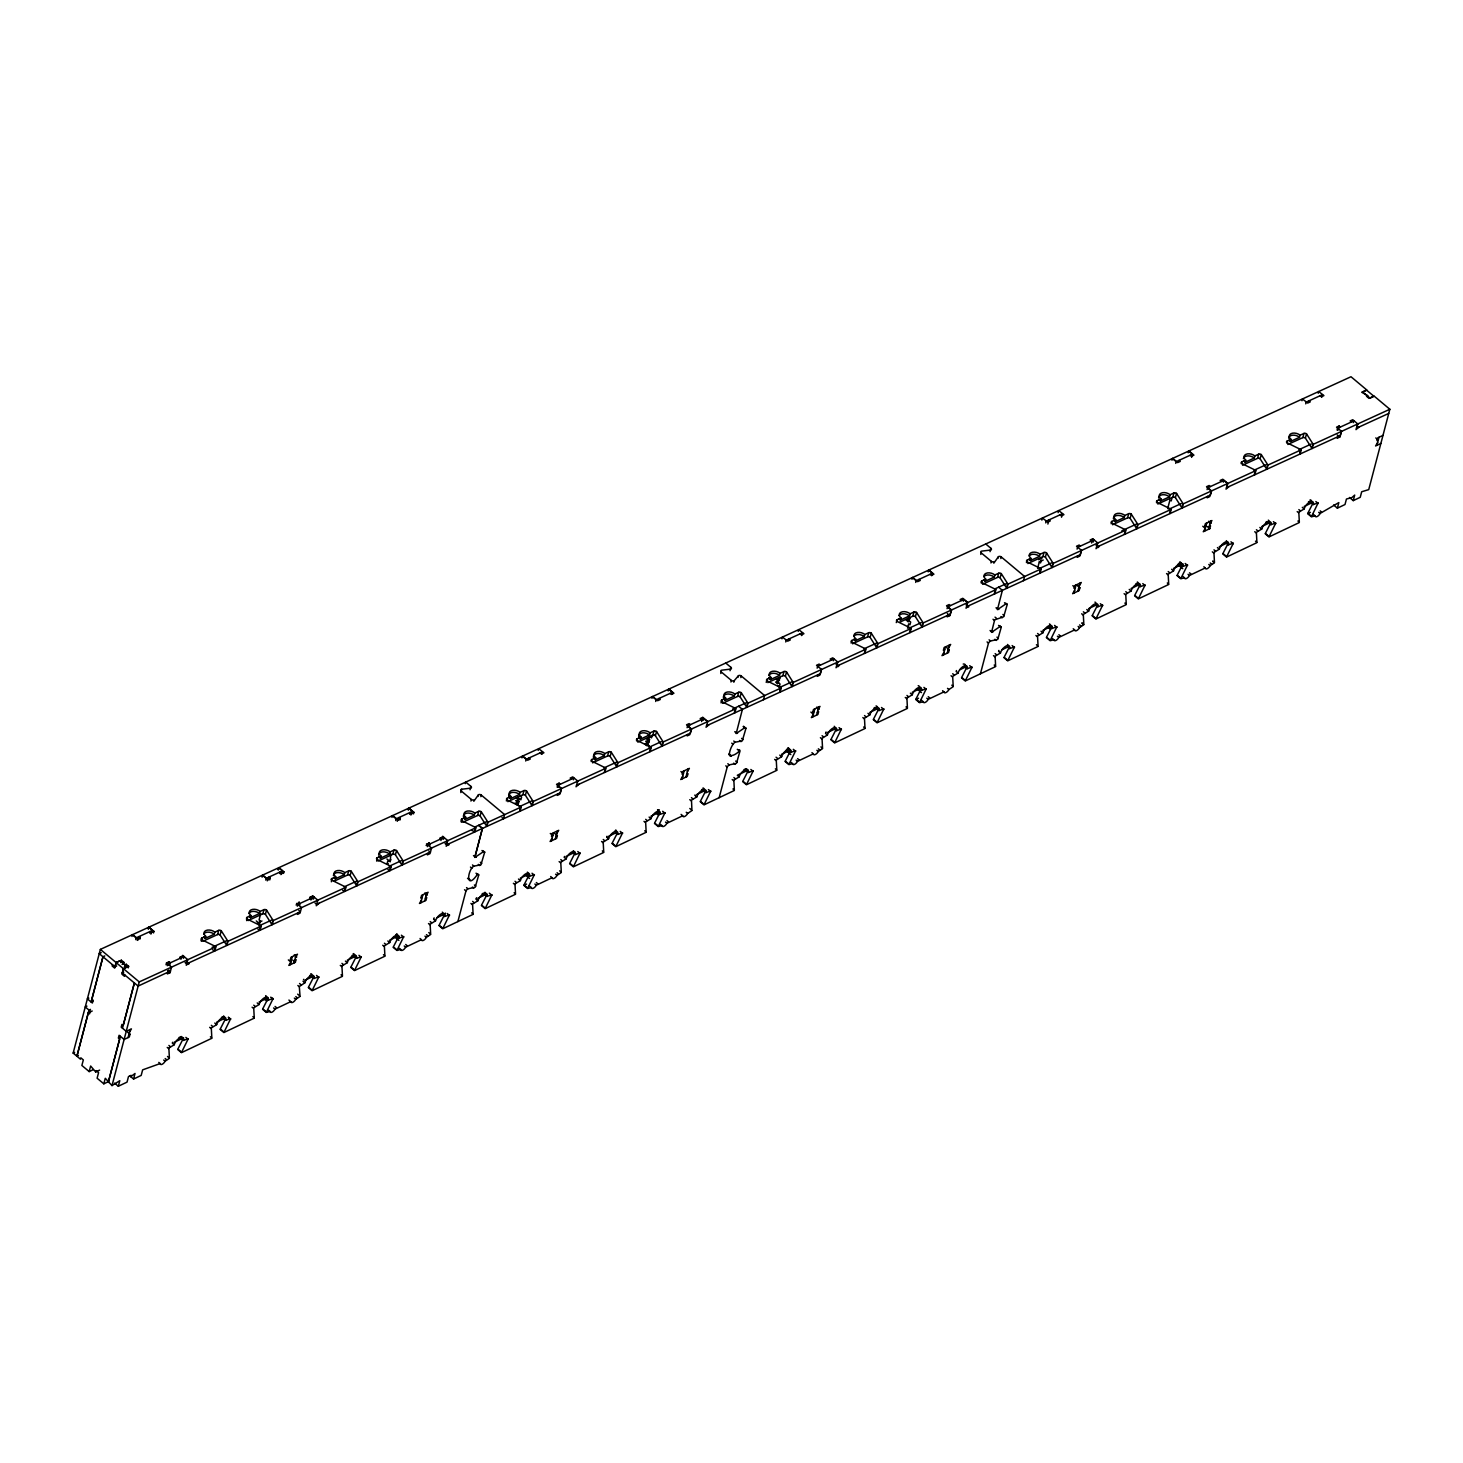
<?xml version="1.0" encoding="UTF-8"?>
<svg xmlns="http://www.w3.org/2000/svg" width="1463" height="1463" viewBox="0 0 1463 1463"><rect width="100%" height="100%" fill="white"/><g stroke="black" fill="none" stroke-linecap="round" stroke-linejoin="round"><path stroke-width="1.5" d="M477.34 873.722L478.748 874.911L476.005 873.192M738.614 749.824C743.405 748.69 731.171 759.425 729.031 753.994M999.887 625.926L1001.295 627.097L1000.198 626.42L991.53 632.363L994.675 619.837L1003.691 616.783L1007.275 604.274L1006.142 603.744L997.437 609.65L1002.374 590.339L998.626 587.193M472.494 864.926L473.774 866.151L480.943 864.816L484.728 852.069L483.686 851.503L474.908 857.446L482.388 828.442L478.62 825.297L482.461 828.424L474.89 856.788L473.482 855.599M738.614 706.245L742.399 709.39L736.182 733.548L744.941 727.605L746.002 728.172L742.29 740.845L735.121 742.216L733.768 741.028M183.643 1037.797L177.864 1049.099L181.613 1052.244L188.252 1038.748L183.369 1040.412A6.474 3.017 -50.1 0 0 180.077 1037.724A6.474 3.017 -50.1 0 0 174.225 1044.747L168.867 1048.057L169.379 1058.042L167.513 1056.469M225.247 1019.29L220.291 1028.983L224.058 1032.128L230.679 1018.65L225.796 1020.296A6.455 3.017 -50.1 0 0 222.504 1017.608A6.455 3.017 -50.1 0 0 216.652 1024.63L211.294 1027.94L211.824 1037.925L210.416 1036.755M268.095 998.369L262.718 1008.867L266.485 1012.012L273.124 998.516L268.241 1000.18A6.455 3.017 -50.1 0 0 264.949 997.492A6.455 3.017 -50.1 0 0 259.097 1004.514L253.721 1007.824L254.251 1017.809L252.843 1016.62M313.868 976.662L308.492 987.159L312.259 990.305L318.879 976.809L313.996 978.473A6.455 3.017 -50.1 0 0 310.705 975.784A6.455 3.017 -50.1 0 0 304.853 982.807L299.312 986.556L300.025 996.102L297.666 994.145M356.295 956.528L350.937 967.025L354.686 970.17L361.324 956.692L356.442 958.356A6.455 3.017 -50.1 0 0 353.15 955.65A6.455 3.017 -50.1 0 0 347.298 962.691L341.94 966.001L342.452 975.986L341.044 974.797M398.741 936.411L393.364 946.908L397.131 950.054L403.751 936.576L398.869 938.222A6.455 3.017 -50.1 0 0 395.577 935.534A6.455 3.017 -50.1 0 0 389.725 942.556L384.367 945.866L384.897 955.851L383.471 954.681M445.319 913.095L439.138 925.201L442.887 928.347L449.525 914.869L444.642 916.515A6.455 3.017 -50.1 0 0 441.351 913.826A6.455 3.017 -50.1 0 0 435.499 920.867L430.14 924.177L430.652 934.144L428.769 932.571M486.941 894.588L481.565 905.085L485.332 908.23L491.952 894.734L487.069 896.398A6.455 3.017 -50.1 0 0 483.778 893.71A6.455 3.017 -50.1 0 0 477.926 900.733L472.567 904.043L473.098 914.028L471.671 912.857M528.948 875.276L523.992 884.95L527.759 888.096L534.397 874.618L529.515 876.282A6.455 3.017 -50.1 0 0 526.205 873.576A6.455 3.017 -50.1 0 0 520.371 880.616L514.994 883.926L515.525 893.911L514.116 892.723M574.721 853.569L569.765 863.261L573.533 866.407L580.153 852.911L575.27 854.575A6.455 3.017 -50.1 0 0 571.978 851.887A6.455 3.017 -50.1 0 0 566.126 858.909L560.768 862.219L561.298 872.204L559.652 870.832M617.167 833.435L612.192 843.127L615.96 846.272L622.598 832.794L617.715 834.44A6.455 3.017 -50.1 0 0 614.405 831.752A6.455 3.017 -50.1 0 0 608.571 838.774L603.195 842.103L603.725 852.069L602.317 850.899M660.014 812.514L654.638 823.011L658.405 826.156L665.025 812.66L660.142 814.324A6.455 3.017 -50.1 0 0 656.85 811.636A6.455 3.017 -50.1 0 0 650.998 818.658L645.64 821.968L646.152 831.953L644.744 830.783M705.769 790.806L700.393 801.303L704.16 804.449L710.799 790.953L705.916 792.617A6.455 3.017 -50.1 0 0 702.606 789.929A6.455 3.017 -50.1 0 0 696.772 796.951L691.487 800.115L691.926 810.246L689.804 808.472M748.215 770.69L742.838 781.169L746.605 784.333L753.226 770.836L748.343 772.501A6.455 3.017 -50.1 0 0 745.051 769.812A6.455 3.017 -50.1 0 0 739.199 776.835L733.841 780.145L734.353 790.13L732.945 788.941M790.642 750.556L785.265 761.053L789.032 764.198L795.671 750.72L790.788 752.366A6.455 3.017 -50.1 0 0 787.478 749.678A6.455 3.017 -50.1 0 0 781.644 756.7L776.268 760.029L776.798 769.995L775.39 768.825M835.995 729.671L831.039 739.345L834.806 742.491L841.426 729.013L836.543 730.677A6.455 3.017 -50.1 0 0 833.252 727.971A6.455 3.017 -50.1 0 0 827.4 735.011L822.041 738.321L822.553 748.306L820.908 746.916M878.842 708.732L873.466 719.229L877.233 722.375L883.871 708.878L878.989 710.543A6.455 3.017 -50.1 0 0 875.679 707.854A6.455 3.017 -50.1 0 0 869.845 714.877L864.468 718.187L864.999 728.172L863.591 727.001M920.867 689.42L915.911 699.095L919.66 702.258L926.298 688.762L921.416 690.426A6.455 3.017 -50.1 0 0 918.124 687.738A6.455 3.017 -50.1 0 0 912.272 694.76L906.914 698.07L907.426 708.055L906.018 706.867M966.622 667.713L961.666 677.406L965.434 680.551L972.072 667.055L967.189 668.719A6.455 3.017 -50.1 0 0 963.879 666.031A6.455 3.017 -50.1 0 0 958.046 673.053L952.669 676.363L953.199 686.348L951.791 685.178M1009.068 647.579L1004.112 657.271L1007.861 660.416L1014.499 646.939L1009.616 648.603A6.455 3.017 -50.1 0 0 1006.325 645.896A6.455 3.017 -50.1 0 0 1000.473 652.937L995.114 656.247L995.626 666.232L994.218 665.043M1051.915 626.658L1046.539 637.155L1050.306 640.3L1056.908 626.731L1052.062 628.468A6.455 3.017 -50.1 0 0 1048.752 625.78A6.455 3.017 -50.1 0 0 1042.9 632.802L1037.541 636.112L1038.072 646.097L1036.426 644.726M1097.671 604.951L1092.312 615.448L1096.061 618.593L1102.7 605.115L1097.817 606.761A6.455 3.017 -50.1 0 0 1094.525 604.073A6.455 3.017 -50.1 0 0 1088.673 611.095L1083.315 614.423L1083.827 624.39L1081.943 622.817M1140.116 584.834L1134.739 595.331L1138.507 598.477L1145.145 584.981L1140.262 586.645A6.455 3.017 -50.1 0 0 1136.952 583.956A6.455 3.017 -50.1 0 0 1131.1 590.979L1125.742 594.289L1126.272 604.274L1124.864 603.085M1182.964 563.895L1177.185 575.197L1180.934 578.342L1187.572 564.864L1182.689 566.528A6.455 3.017 -50.1 0 0 1179.397 563.822A6.455 3.017 -50.1 0 0 1173.545 570.863L1168.187 574.173L1168.699 584.158L1167.291 582.969M1228.317 543.011L1222.94 553.489L1226.707 556.635L1233.346 543.157L1228.463 544.821A6.455 3.017 -50.1 0 0 1225.153 542.133A6.455 3.017 -50.1 0 0 1219.319 549.155L1213.943 552.465L1214.473 562.45L1212.827 561.079M1270.744 522.876L1265.385 533.373L1269.134 536.519L1275.773 523.041L1270.89 524.687A6.455 3.017 -50.1 0 0 1267.598 521.998A6.455 3.017 -50.1 0 0 1261.746 529.021L1256.388 532.349L1256.9 542.316L1255.492 541.145M1313.189 502.76L1307.812 513.257L1311.58 516.402L1318.163 502.815L1313.317 504.57A6.455 3.017 -50.1 0 0 1310.025 501.882A6.455 3.017 -50.1 0 0 1304.173 508.905L1298.815 512.215L1299.345 522.2L1297.919 521.011M473.774 866.151C466.825 871.034 466.094 890.894 477.413 874.38M484.71 852.234L483.284 851.045M735.048 742.235C731.262 744.466 726.818 757.322 731.39 756.206M745.965 728.336L743.46 726.233M93.102 1069.727L89.188 1071.593L81.873 1065.466L83.336 1059.925L80.831 1057.822L80.465 1059.212L73.15 1053.086L100.362 949.396L1350.989 376.741L1366.753 389.944L1361.706 392.249L1367.814 395.668L1366.515 396.272L1369.021 398.357L1374.068 396.052L1389.85 409.256L1368.728 489.63L1361.687 491.751L1360.243 497.31L1353.257 500.62L1349.489 497.475M78.417 1055.518L76.917 1056.231L88.987 1010.092L90.468 1009.397M120.35 1036.316L108.262 1082.455L119.637 1039.077L118.375 1038.035L119.106 1035.255L124.117 1039.462L112.011 1085.601L105.281 1078.268L103.818 1083.827L97.107 1078.213L98.57 1072.672L96.064 1070.569L95.698 1071.958L90.651 1066.033L89.188 1071.593M76.917 1056.249L88.292 1012.871L92.206 1011.006M103.032 956.674L91.876 999.211L93.12 1000.253L92.388 1003.033L87.341 998.863L88.822 998.15M112.541 964.629L112.176 966.019L114.681 968.122L116.144 962.563L120.057 960.697L127.372 966.824L123.459 968.689L122.289 972.913L138.125 986.08L170.458 971.048M124.867 974.943L124.501 976.333L121.996 974.23L123.459 968.689L128.653 966.33L126.147 964.227L124.41 966.403M122.453 1028.215L134.377 982.935L123.221 1025.435L121.959 1024.374L121.228 1027.154L126.257 1031.36L124.117 1039.462L129.311 1036.993L130.042 1034.213L127.537 1032.11M128.049 1037.596L130.17 1029.495M114.571 1083.114L118.32 1086.259L119.783 1080.7L112.011 1085.601M129.805 1075.89L133.572 1079.036L135.017 1073.476L130.737 1076.731L131.103 1075.342L128.488 1076.567L127.043 1082.126L118.32 1086.259M260.743 913.589L259.079 919.916L260.341 920.959L259.609 923.738L256.263 920.94M290.131 964.775L292.253 956.692M294.045 962.928L296.166 954.827M288.339 959.911L290.844 962.014L288.814 965.397L295.343 962.307L296.075 959.527L294.776 960.149M295.435 957.607L297.483 954.205L290.936 957.296L290.223 960.075L291.521 959.454M390.822 853.752L390.237 861.78L386.909 859M420.759 902.836L422.88 894.734M424.672 900.97L426.812 892.869M426.08 895.649L428.11 892.247L421.582 895.356L420.85 898.136L422.149 897.514M457.882 921.58L466.057 890.583L467.758 888.846L475.201 887.255L478.748 874.911M515.707 800.608L517.591 802.181L519.621 798.78M515.049 803.15L516.933 804.723L518.231 804.12L518.89 801.559L517.024 799.987M551.405 840.878L553.526 832.776M555.318 839.031L557.44 830.929M554.843 833.526L557.348 835.629L556.617 838.409L550.088 841.499L552.118 838.098M644.945 743.99L646.829 745.563L648.859 742.162L649.535 739.62L647.652 738.047M646.353 738.669L648.237 740.241L648.95 737.462L654.18 734.975M652.242 735.103L651.51 737.882L648.182 735.084M682.032 778.938L684.154 770.836M685.946 777.072L688.067 768.971M719.156 797.682L727.312 766.685L729.031 764.948L736.474 763.357L740.022 751.013M775.591 682.032L777.475 683.605L780.163 677.662L778.865 678.283M812.66 716.98L814.8 708.878M816.592 715.114L818.713 707.013M817.982 709.793L820.011 706.41L813.483 709.5L812.751 712.28L814.068 711.658M906.219 620.074L908.102 621.647L910.132 618.264L908.249 616.691M907.535 628.157L908.688 623.805L909.931 624.866L910.663 622.086L907.316 619.288M943.306 655.022L945.427 646.939M947.219 653.175L949.341 645.073M946.744 647.67L949.249 649.773L948.536 652.553L941.989 655.643L944.037 652.26M980.429 673.785L988.586 642.787L990.305 641.032L997.748 639.459L1001.295 627.097M1037.614 568.376L1039.315 561.865L1043.229 560M1041.29 560.128L1040.577 562.908L1039.315 561.865M1073.933 593.082L1076.055 584.981M1077.865 591.217L1079.987 583.115M1077.39 585.73L1079.895 587.815L1079.164 590.595L1072.635 593.704L1074.665 590.302M1167.675 508.612L1169.961 499.907L1171.205 500.949L1171.936 498.188M1204.579 531.124L1206.701 523.023M1208.493 529.277L1210.614 521.175M1202.787 526.259L1205.311 528.344L1203.263 531.746L1209.791 528.655L1210.523 525.875L1209.224 526.497M1209.883 523.937L1211.931 520.554L1205.384 523.644L1204.671 526.424L1205.969 525.802M1333.616 505.009L1337.383 508.155L1338.828 502.595L1320.138 513.403A3.694 1.719 -50.1 0 1 1317.139 516.53A3.694 1.719 -50.1 0 1 1315.164 515.854L1313.28 514.281M1353.257 500.62L1354.701 495.079L1351.739 497.694L1346.454 498.993L1344.991 504.534L1337.383 508.155M1376.884 445.355L1379.024 437.254M315.057 903.037L316.63 904.353L430.451 851.996M730.019 670.712L730.933 667.366L725.739 663.032M740.845 677.607L741.284 676.016A1.847 1.134 15.5 0 0 738.394 675.778L734.243 680.661A1.847 1.134 15.5 0 1 731.372 680.423L721.241 671.938A1.847 1.134 15.5 0 1 721.716 670.182L730.458 669.14A1.847 1.134 15.5 0 0 730.933 667.366M990.03 551.661L990.926 548.314L985.751 543.98M1000.838 558.537L1001.277 556.964A1.847 1.134 15.5 0 0 998.406 556.726L993.816 563.182M720.802 673.51L721.241 671.938M733.823 682.233L734.17 680.917M980.795 554.459L981.234 552.886A1.847 1.134 15.5 0 1 981.71 551.112L990.451 550.088A1.847 1.134 15.5 0 0 990.926 548.314M101.221 952.669L99.173 953.602L114.974 966.787L116.144 962.599L121.338 960.222L123.843 962.307L123.404 963.879M120.679 962.581L121.338 960.222M122.106 964.483L123.843 962.307M131.963 936.466L132.676 934.601L137.687 938.807L140.283 937.6L139.04 936.558L138.089 939.978M125.562 966.33L126.147 964.227M135.73 939.612L136.205 937.856L152.463 930.413L148.696 927.268L148.202 929.023M128.214 967.903L128.653 966.33M137.248 940.38L137.687 938.807M139.845 939.191L140.283 937.6M148.495 928.731L148.915 927.158L153.944 931.364L153.505 932.937M149.647 933.083L150.086 931.492L151.329 932.553L153.944 931.364M150.908 934.126L151.329 932.553M151.878 932.516L152.463 930.413M214.805 950.968L215.957 946.78L139.241 981.911L126.22 1031.36L131.432 1028.891L129.402 1032.293M166.014 964.757L166.526 962.928L169.123 961.721L170.385 962.782L169.799 964.885M167.294 965.726L167.788 963.971L184.027 956.528L183.552 958.283M168.263 964.885L169.123 961.721M167.788 972.511L167.404 973.901L170.001 972.712L171.537 967.116L166.526 962.928M179.748 958.247L182.784 955.485L187.794 959.673L186.24 965.269L189.221 962.691M180.991 959.289L180.168 956.674M182.198 957.588L182.784 955.485M201.181 940.453L201.839 938.094L205.734 936.302A6.455 4.005 15.5 0 1 205.899 930.559A6.455 4.005 15.5 0 1 214.842 932.15L218.737 930.358A1.847 1.134 15.5 0 1 221.297 930.815L227.716 940.928L226.564 945.116L220.127 935.003A1.847 1.134 15.5 0 0 217.585 934.546L202.79 941.331M201.364 941.312L201.803 939.74A1.847 1.134 15.5 0 1 201.839 938.094M203.887 936.96A6.455 4.005 15.5 0 0 205.167 938.405L205.734 936.302M205.167 938.405L214.256 934.235L214.842 932.15M217.585 934.546L218.737 930.358M220.127 935.003L221.297 930.815M226.856 945.445L228.027 941.258L261.219 926.061L260.048 930.249M246.516 919.477L247.101 917.374L250.996 915.582A6.455 4.005 15.5 0 1 251.161 909.84A6.455 4.005 15.5 0 1 260.103 911.412L263.998 909.639A1.847 1.134 15.5 0 1 266.54 910.096L272.978 920.209L271.825 924.397L265.388 914.284A1.847 1.134 15.5 0 0 262.828 913.826L248.052 920.593M246.625 920.593L247.046 919.02A1.847 1.134 15.5 0 1 247.101 917.374M249.149 916.24A6.455 4.005 15.5 0 0 250.411 917.685L250.996 915.582M262.096 877.178L262.663 875.075L267.692 879.263L270.289 878.074L269.027 877.032L268.241 879.921M265.717 880.068L266.211 878.33L282.45 870.887L278.702 867.742L278.116 869.845M267.254 880.854L267.692 879.263M250.411 917.685L259.518 913.515L260.103 911.412M269.777 879.921L270.289 878.074M262.828 913.826L263.998 909.639M265.388 914.284L266.54 910.096M278.336 869.735L278.921 867.632L283.932 871.838L283.493 873.411M279.652 873.539L280.073 871.966L281.335 873.027L283.932 871.838M280.896 874.6L281.335 873.027M281.591 874.033L282.45 870.887M272.118 924.726L273.288 920.538L345.963 887.255L344.793 891.442M296.093 904.975L299.129 902.196L299.952 904.829M297.3 906.2L297.775 904.445L314.033 897.002L317.782 900.147L316.246 905.743L319.227 903.146M298.397 904.829L299.129 902.196M297.775 912.967L297.391 914.375L299.988 913.186L301.543 907.59L296.532 903.403M309.662 898.977L310.174 897.148L312.771 895.959L314.344 897.258M310.924 900.038L311.436 898.191L310.174 897.148M311.912 899.105L312.771 895.959M313.448 899.105L314.033 897.002M331.406 880.141L331.845 878.568L335.74 876.776A6.455 4.005 15.5 0 1 335.905 871.034A6.455 4.005 15.5 0 1 344.847 872.625L348.743 870.832A1.847 1.134 15.5 0 1 351.285 871.29L357.722 881.403L356.551 885.59L350.132 875.477A1.847 1.134 15.5 0 0 347.572 875.02L333.857 881.311M331.351 881.787L331.79 880.214A1.847 1.134 15.5 0 1 331.845 878.568M333.893 877.434A6.455 4.005 15.5 0 0 335.155 878.879L335.74 876.776M335.155 878.879L344.262 874.709L344.847 872.625M347.572 875.02L348.743 870.832M350.132 875.477L351.285 871.29M356.862 885.92L358.033 881.732L391.206 866.535L390.054 870.723M376.668 859.421L377.088 857.848L381.002 856.056A6.455 4.005 15.5 0 1 381.148 850.314A6.455 4.005 15.5 0 1 390.091 851.887L393.986 850.113A1.847 1.134 15.5 0 1 396.546 850.57L402.983 860.683L401.813 864.871L395.394 854.758A1.847 1.134 15.5 0 0 392.834 854.301L378.039 861.067M376.613 861.067L377.052 859.494A1.847 1.134 15.5 0 1 377.088 857.848M379.155 856.715A6.455 4.005 15.5 0 0 380.417 858.159L381.002 856.056M391.956 817.396L392.669 815.549L397.68 819.737L400.295 818.549L399.033 817.506L398.302 820.121M395.723 820.542L396.199 818.805L412.456 811.362L408.689 808.216L408.214 809.972M397.259 821.31L397.68 819.737M380.417 858.159L389.505 853.99L390.091 851.887M399.856 820.121L400.295 818.549M392.834 854.301L393.986 850.113M395.394 854.758L396.546 850.57M408.488 809.679L408.927 808.106L413.938 812.312L413.499 813.885M409.567 814.288L410.079 812.44L411.341 813.501L413.938 812.312M410.902 815.074L411.341 813.501M411.688 814.159L412.456 811.362M402.124 865.2L403.276 860.994L475.95 827.729L474.798 831.917M426.099 845.449L429.116 842.67L429.939 845.303M427.306 846.656L427.781 844.919L443.966 837.513L443.472 839.25M428.549 844.773L429.116 842.67M427.781 853.441L427.397 854.849L429.994 853.661L431.548 848.065L426.519 843.858M439.741 839.195L442.777 836.434L447.788 840.622L446.178 846.254L449.159 843.657M440.912 840.494L441.424 838.665L440.18 837.622M442.045 839.049L442.777 836.434M460.808 792.58L461.723 789.234L470.464 788.191A1.847 1.134 15.5 0 0 470.94 786.417L465.746 782.083L465.307 783.656M461.192 821.401L461.833 819.042L465.746 817.25A6.455 4.005 15.5 0 1 465.892 811.508A6.455 4.005 15.5 0 1 474.835 813.081L478.73 811.307A1.847 1.134 15.5 0 1 481.29 811.764L487.728 821.877L486.557 826.065L480.138 815.952A1.847 1.134 15.5 0 0 477.578 815.494L462.783 822.279M470.025 789.764L470.94 786.417M461.357 822.261L461.796 820.688A1.847 1.134 15.5 0 1 461.833 819.042M474.835 813.081L474.25 815.184L465.161 819.353L465.746 817.25M470.94 801.047L471.379 799.475L461.247 791.008A1.847 1.134 15.5 0 1 461.723 789.234M473.811 801.285L478.401 794.848A1.847 1.134 15.5 0 1 481.272 795.086L504.625 814.598L503.455 818.805L501.992 817.579M477.962 796.421L478.401 794.848M480.852 796.658L481.272 795.086M477.578 815.494L478.73 811.307M480.138 815.952L481.29 811.764M486.868 826.394L488.02 822.206L521.212 807.009L520.06 811.197M506.363 800.938L507.094 798.323L510.989 796.53A6.455 4.005 15.5 0 1 511.154 790.77A6.455 4.005 15.5 0 1 520.096 792.361L523.992 790.587A1.847 1.134 15.5 0 1 526.552 791.026L532.971 801.157L531.819 805.345L525.382 795.232A1.847 1.134 15.5 0 0 522.84 794.775L507.807 801.651M520.096 792.361L519.511 794.464L510.422 798.633L510.989 796.53M521.962 757.871L522.437 756.133L526.205 759.279L542.462 751.836L541.785 754.286M525.729 761.016L526.205 759.279M522.84 794.775L523.992 790.587M519.639 810.923L520.791 806.735L507.058 799.968A1.847 1.134 15.5 0 1 507.094 798.323M525.382 795.232L526.552 791.026M538.201 750.428L538.695 748.69L543.925 752.787L541.328 753.975L540.085 752.915M532.111 805.674L533.282 801.468L605.956 768.203L604.804 772.391M557.165 787.204L557.641 785.448L573.825 778.042L573.35 779.797M557.97 787.35L559.122 783.144L560.384 784.205M557.641 793.988L557.257 795.378L559.854 794.19L561.408 788.594L556.525 784.333L559.122 783.144M579.019 784.186L576.038 786.783L577.794 781.096L572.764 776.908L570.168 778.097L571.43 779.139M591.253 761.62L591.838 759.516L595.734 757.724A6.455 4.005 15.5 0 1 595.898 751.982A6.455 4.005 15.5 0 1 604.841 753.555L608.736 751.781A1.847 1.134 15.5 0 1 611.296 752.238L617.715 762.351L616.563 766.539L610.126 756.426A1.847 1.134 15.5 0 0 607.584 755.969L592.552 762.845M604.841 753.555L604.256 755.658L595.148 759.827L595.734 757.724M607.584 755.969L608.736 751.781M604.384 772.117L605.536 767.929L591.784 761.162A1.847 1.134 15.5 0 1 591.838 759.516M610.126 756.426L611.296 752.238M616.856 766.868L618.026 762.68L651.218 747.465L650.047 751.671M636.515 740.881L637.1 738.797L640.995 737.005A6.455 4.005 15.5 0 1 641.16 731.244A6.455 4.005 15.5 0 1 650.084 732.835L653.998 731.061A1.847 1.134 15.5 0 1 656.54 731.5L662.977 741.631L661.806 745.819L655.387 735.706A1.847 1.134 15.5 0 0 652.827 735.249L637.813 742.125M650.084 732.835L649.517 734.938L640.41 739.108L640.995 737.005M651.968 698.345L652.443 696.607L656.21 699.753L672.45 692.31L668.701 689.164L668.207 690.902M655.717 701.49L656.21 699.753M652.827 735.249L653.998 731.061M649.645 751.397L650.797 747.191L637.045 740.443A1.847 1.134 15.5 0 1 637.1 738.797M655.387 735.706L656.54 731.5M671.974 694.047L672.45 692.31M662.117 746.148L663.288 741.942L735.962 708.677L734.792 712.865M687.098 727.696L687.573 725.959L703.831 718.516L707.58 721.661M687.573 734.481L687.189 735.889L689.786 734.7L691.341 729.104L687.573 725.959M701.618 721.57L702.77 717.382L707.781 721.57L706.044 727.257L709.025 724.66M703.337 720.271L703.831 718.516M721.04 702.88L721.844 699.991L725.739 698.198A6.455 4.005 15.5 0 1 725.904 692.456A6.455 4.005 15.5 0 1 734.828 694.029L738.742 692.255A1.847 1.134 15.5 0 1 741.284 692.712L747.721 702.825L746.551 707.013L740.132 696.9A1.847 1.134 15.5 0 0 737.571 696.443L722.557 703.319M734.828 694.029L734.261 696.132L725.154 700.302L725.739 698.198M730.933 681.996L731.372 680.423M737.974 677.351L738.394 675.778M737.571 696.443L738.742 692.255M734.389 712.591L735.542 708.403L721.789 701.637A1.847 1.134 15.5 0 1 721.844 699.991M740.132 696.9L741.284 692.712M746.861 707.342L748.014 703.136L781.205 687.939L780.053 692.145M766.228 682.416L767.087 679.271L771.001 677.479A6.455 4.005 15.5 0 1 771.147 671.718A6.455 4.005 15.5 0 1 780.09 673.309L783.985 671.535A1.847 1.134 15.5 0 1 786.545 671.974L792.983 682.105L791.812 686.293L785.375 676.18A1.847 1.134 15.5 0 0 782.833 675.723L767.819 682.599M763.448 699.735L764.619 695.547L741.284 676.016M768.843 677.515A6.455 4.005 15.5 0 0 770.416 679.582L771.001 677.479M781.974 638.819L782.449 637.063L787.679 641.16L790.276 639.971L789.032 638.929M785.741 641.964L786.216 640.209L802.474 632.766L801.687 635.564M770.416 679.582L779.505 675.412L780.09 673.309M782.833 675.723L783.985 671.535M779.633 691.871L780.803 687.665L767.051 680.917A1.847 1.134 15.5 0 1 767.087 679.271M785.375 676.18L786.545 671.974M798.213 631.376L798.707 629.62L803.937 633.717L801.34 634.924L800.078 633.863M792.123 686.622L793.275 682.416L865.95 649.151L864.798 653.339M817.14 668.152L817.634 666.396L833.819 658.99L833.325 660.746M817.634 674.937L817.25 676.327L819.847 675.138L821.401 669.542M831.423 660.087L830.161 659.045L832.776 657.856L837.787 662.044L836.031 667.731L839.012 665.153M851.119 643.08L851.832 640.465L855.727 638.673A6.455 4.005 15.5 0 1 855.892 632.93A6.455 4.005 15.5 0 1 864.834 634.503L868.729 632.729A1.847 1.134 15.5 0 1 871.29 633.168L877.709 643.299L876.556 647.487L870.119 637.374A1.847 1.134 15.5 0 0 867.577 636.917L852.545 643.793M853.88 639.331A6.455 4.005 15.5 0 0 855.16 640.776L855.727 638.673M855.16 640.776L864.249 636.606L864.834 634.503M867.577 636.917L868.729 632.729M864.377 653.065L865.547 648.877L851.795 642.111A1.847 1.134 15.5 0 1 851.832 640.465M870.119 637.374L871.29 633.168M876.867 647.816L878.019 643.61L911.211 628.413L910.041 632.619M896.289 622.616L897.093 619.745L900.989 617.953A6.455 4.005 15.5 0 1 901.153 612.192A6.455 4.005 15.5 0 1 910.096 613.783L913.991 612.009A1.847 1.134 15.5 0 1 916.551 612.448L922.97 622.561L921.818 626.767L915.381 616.654A1.847 1.134 15.5 0 0 912.821 616.197L899.69 622.214M899.142 618.611A6.455 4.005 15.5 0 0 900.403 620.056L900.989 617.953M911.979 579.293L912.455 577.538L916.222 580.683L932.461 573.24L928.712 570.095L928.219 571.85M915.728 582.439L916.222 580.683M900.403 620.056L909.511 615.886L910.096 613.783M912.821 616.197L913.991 612.009M909.639 632.345L910.791 628.139L897.038 621.391A1.847 1.134 15.5 0 1 897.093 619.745M915.381 616.654L916.551 612.448M931.785 575.691L932.461 573.24M922.111 627.097L923.281 622.891L995.956 589.626L994.785 593.813M947.073 608.663L947.567 606.907L963.806 599.464L967.573 602.61M947.567 615.448L947.183 616.837L949.78 615.649L951.334 610.053L947.567 606.907M963.331 601.22L963.806 599.464M961.429 600.562L960.167 599.519L962.764 598.312L967.793 602.518L966.019 608.206L969.018 605.627M981.252 583.024L981.838 580.939L985.733 579.147A6.455 4.005 15.5 0 1 985.897 573.386A6.455 4.005 15.5 0 1 994.84 574.977L998.735 573.203A1.847 1.134 15.5 0 1 1001.295 573.642L1007.714 583.774L1006.562 587.961L1000.125 577.848A1.847 1.134 15.5 0 0 997.565 577.391L982.551 584.267M983.886 579.805A6.455 4.005 15.5 0 0 985.148 581.25L985.733 579.147M990.945 562.944L991.384 561.371L981.234 552.886M997.967 558.299L998.406 556.726M985.148 581.25L994.255 577.08L994.84 574.977M997.565 577.391L998.735 573.203M994.383 593.539L995.535 589.333L981.783 582.585A1.847 1.134 15.5 0 1 981.838 580.939M1000.125 577.848L1001.295 573.642M1006.855 588.291L1008.025 584.084L1041.217 568.888L1040.047 573.094M1026.441 562.578L1027.099 560.219L1030.994 558.427A6.455 4.005 15.5 0 1 1031.159 552.667A6.455 4.005 15.5 0 1 1040.083 554.258L1043.997 552.465A1.847 1.134 15.5 0 1 1046.539 552.923L1052.976 563.036L1051.806 567.242L1045.387 557.129A1.847 1.134 15.5 0 0 1042.826 556.672L1027.812 563.548M1023.46 580.683L1024.612 576.495L1001.277 556.964M1029.147 559.067A6.455 4.005 15.5 0 0 1030.409 560.53L1030.994 558.427M1041.875 520.115L1042.461 518.012L1047.673 522.108L1050.288 520.919L1049.026 519.877L1047.874 524.065M1045.734 522.913L1046.21 521.157L1062.467 513.714L1061.498 517.225M1030.409 560.53L1039.516 556.361L1040.083 554.258M1042.826 556.672L1043.997 552.465M1039.644 572.819L1040.796 568.613L1027.044 561.847A1.847 1.134 15.5 0 1 1027.099 560.219M1045.387 557.129L1046.539 552.923M1058.115 512.672L1058.7 510.569L1063.93 514.665L1061.333 515.854L1060.072 514.811M1052.116 567.571L1053.269 563.365L1125.961 530.081L1124.791 534.288M1077.079 549.119L1077.573 547.381L1093.812 539.938L1093.227 542.042M1077.573 555.903L1077.17 557.312L1079.785 556.123L1081.322 550.527M1091.599 542.992L1092.77 538.786L1097.78 542.992L1096.025 548.68L1099.006 546.083M1111.185 523.772L1111.843 521.413L1115.739 519.621A6.455 4.005 15.5 0 1 1115.903 513.86A6.455 4.005 15.5 0 1 1124.828 515.451L1128.723 513.678A1.847 1.134 15.5 0 1 1131.283 514.116L1137.72 524.248L1136.55 528.436L1130.131 518.323A1.847 1.134 15.5 0 0 1127.571 517.865L1112.557 524.742M1113.892 520.279A6.455 4.005 15.5 0 0 1115.153 521.724L1115.739 519.621M1115.153 521.724L1124.261 517.555L1124.828 515.451M1127.571 517.865L1128.723 513.678M1124.37 534.013L1125.541 529.807L1111.789 523.059A1.847 1.134 15.5 0 1 1111.843 521.413M1130.131 518.323L1131.283 514.116M1136.861 528.765L1138.013 524.559L1171.205 509.362L1170.053 513.568M1156.502 502.778L1157.087 500.693L1160.982 498.901A6.455 4.005 15.5 0 1 1161.147 493.141A6.455 4.005 15.5 0 1 1170.089 494.732L1173.984 492.94A1.847 1.134 15.5 0 1 1176.545 493.397L1182.964 503.51L1181.811 507.716L1175.374 497.603A1.847 1.134 15.5 0 0 1172.832 497.146L1157.8 504.022M1159.135 499.541A6.455 4.005 15.5 0 0 1160.415 501.004L1160.982 498.901M1171.973 460.242L1172.448 458.486L1176.215 461.631L1192.473 454.188L1188.706 451.043L1188.212 452.798M1175.74 463.387L1176.215 461.631M1160.415 501.004L1169.504 496.835L1170.089 494.732M1172.832 497.146L1173.984 492.94M1169.632 513.294L1170.802 509.087L1157.05 502.321A1.847 1.134 15.5 0 1 1157.087 500.693M1175.374 497.603L1176.545 493.397M1191.595 457.334L1192.473 454.188M1182.122 508.045L1183.274 503.839L1255.949 470.556L1254.797 474.762M1207.085 489.593L1207.56 487.856L1223.818 480.413L1227.567 483.558L1226.031 489.154L1229.011 486.557M1207.56 496.378L1207.176 497.786L1209.773 496.597L1211.327 491.001L1207.56 487.856M1223.324 482.168L1223.818 480.413M1241.319 463.716L1241.831 461.887L1245.726 460.095A6.455 4.005 15.5 0 1 1245.891 454.335A6.455 4.005 15.5 0 1 1254.833 455.926L1258.729 454.152A1.847 1.134 15.5 0 1 1261.289 454.591L1267.708 464.722L1266.556 468.91L1260.118 458.797A1.847 1.134 15.5 0 0 1257.577 458.34L1242.544 465.216M1243.879 460.754A6.455 4.005 15.5 0 0 1245.159 462.198L1245.726 460.095M1245.159 462.198L1254.248 458.029L1254.833 455.926M1257.577 458.34L1258.729 454.152M1254.376 474.487L1255.547 470.281L1241.794 463.533A1.847 1.134 15.5 0 1 1241.831 461.887M1260.118 458.797L1261.289 454.591M1266.848 469.239L1268.019 465.033L1301.21 449.836L1300.04 454.042M1286.654 442.74L1287.093 441.149L1290.988 439.375A6.455 4.005 15.5 0 1 1291.152 433.615A6.455 4.005 15.5 0 1 1300.095 435.206L1303.99 433.414A1.847 1.134 15.5 0 1 1306.532 433.871L1312.969 443.984L1311.817 448.19L1305.38 438.077A1.847 1.134 15.5 0 0 1302.82 437.62L1287.806 444.496M1289.141 440.016A6.455 4.005 15.5 0 0 1290.403 441.479L1290.988 439.375M1301.979 400.716L1302.454 398.96L1307.684 403.057L1310.281 401.868L1309.019 400.825M1305.727 403.861L1306.221 402.106L1322.461 394.663L1321.784 397.113M1290.403 441.479L1299.51 437.309L1300.095 435.206M1302.82 437.62L1303.99 433.414M1299.638 453.768L1300.79 449.562L1287.038 442.795A1.847 1.134 15.5 0 1 1287.093 441.149M1305.38 438.077L1306.532 433.871M1318.218 393.273L1318.712 391.517L1323.924 395.613L1321.327 396.802L1320.065 395.76M1312.11 448.519L1313.28 444.313L1389.85 409.256M1337.072 430.067L1337.566 428.33L1353.805 420.887L1353.33 422.642M1337.95 430.195L1339.12 425.989L1340.364 427.031M1337.566 436.852L1337.182 438.26L1339.779 437.071L1341.333 431.475M1357.573 424.032L1356.018 429.628L1359.017 427.031M168.629 1048.624L167.221 1047.435M253.501 1008.373L252.093 1007.202M299.275 986.684L297.867 985.495M341.702 966.549L340.294 965.379M429.903 924.726L428.494 923.537M472.348 904.609L470.921 903.421M514.775 884.475L513.367 883.305M560.548 862.768L559.122 861.597M602.975 842.651L601.567 841.463M691.176 800.828L689.768 799.639M733.603 780.693L732.195 779.523M776.048 760.577L774.64 759.388M821.822 738.87L820.396 737.699M864.249 718.754L862.841 717.565M952.45 676.912L951.041 675.741M994.877 656.796L993.468 655.625M1037.322 636.679L1035.914 635.491M1083.077 614.972L1081.669 613.783M1125.522 594.838L1124.114 593.667M1167.949 574.721L1166.541 573.551M1213.723 553.014L1212.315 551.844M1256.15 532.898L1254.742 531.709M1298.595 512.763L1297.187 511.593M158.772 1062.394L160.18 1063.564A3.694 1.719 -50.1 0 0 162.155 1064.259A3.694 1.719 -50.1 0 0 165.1 1061.224L169.342 1058.407M268.662 1010.275L270.07 1011.463A3.694 1.719 -50.1 0 0 272.045 1012.14A3.694 1.719 -50.1 0 0 275.007 1009.123L290.808 1001.625A3.694 1.719 -50.1 0 0 292.783 1002.301A3.694 1.719 -50.1 0 0 295.745 999.284L299.97 996.468M295.745 999.284L294.337 998.113M399.308 948.335L400.716 949.505A3.694 1.719 -50.1 0 0 402.691 950.2A3.694 1.719 -50.1 0 0 405.635 947.183L421.454 939.685A3.694 1.719 -50.1 0 0 423.429 940.362A3.694 1.719 -50.1 0 0 426.373 937.344L430.597 934.528M426.373 937.344L424.965 936.155M529.222 885.792L531.343 887.566A3.694 1.719 -50.1 0 0 533.318 888.242A3.694 1.719 -50.1 0 0 536.281 885.225L552.081 877.727A3.694 1.719 -50.1 0 0 554.056 878.403A3.694 1.719 -50.1 0 0 557.019 875.386L561.243 872.57M557.019 875.386L555.593 874.216M660.563 824.437L661.989 825.607A3.694 1.719 -50.1 0 0 663.964 826.284A3.694 1.719 -50.1 0 0 666.909 823.267L682.727 815.769A3.694 1.719 -50.1 0 0 684.702 816.464A3.694 1.719 -50.1 0 0 687.647 813.446L691.871 810.63M687.647 813.446L686.238 812.258M791.209 762.479L792.617 763.649A3.694 1.719 -50.1 0 0 794.592 764.344A3.694 1.719 -50.1 0 0 797.536 761.327L813.355 753.829A3.694 1.719 -50.1 0 0 815.33 754.506A3.694 1.719 -50.1 0 0 818.274 751.488L822.517 748.672M818.274 751.488L816.866 750.3M921.379 700.137L923.244 701.71A3.694 1.719 -50.1 0 0 925.238 702.386A3.694 1.719 -50.1 0 0 928.182 699.369L943.982 691.871A3.694 1.719 -50.1 0 0 945.976 692.548A3.694 1.719 -50.1 0 0 948.92 689.53L953.145 686.714M948.92 689.53L947.512 688.36M1052.482 638.581L1053.89 639.752A3.694 1.719 -50.1 0 0 1055.865 640.447A3.694 1.719 -50.1 0 0 1058.81 637.429L1074.628 629.913A3.694 1.719 -50.1 0 0 1076.603 630.608A3.694 1.719 -50.1 0 0 1079.548 627.59L1083.79 624.774L1082.145 623.384M1079.548 627.59L1078.14 626.402M1182.872 576.422L1184.518 577.812A3.694 1.719 -50.1 0 0 1186.493 578.488A3.694 1.719 -50.1 0 0 1189.456 575.471L1205.256 567.973A3.694 1.719 -50.1 0 0 1207.249 568.65A3.694 1.719 -50.1 0 0 1210.194 565.632L1214.418 562.816L1212.772 561.445M1210.194 565.632L1208.785 564.462M1320.083 513.513L1318.675 512.343M483.375 851.704L481.967 850.515M992.737 632.254L991.164 630.809M1321.473 512.05L1320.156 510.825M92.827 1001.186L91.108 1002.009L102.94 956.747L104.787 955.906M257.049 923.318L261.95 920.995M390.95 859.805L387.677 861.36L386.964 864.139L388.262 863.517M86.939 1006.142L85.238 1006.946L90.267 1011.134L89.536 1013.914L88.292 1012.871M517.591 802.181L518.89 801.559M648.237 740.241L649.535 739.62M646.829 745.563L648.146 744.941M777.475 683.605L778.773 682.983M908.102 621.647L909.401 621.044M1038.73 559.707L1042.003 558.153M73.15 1053.086L74.65 1052.372M1382.937 435.407L1377.707 437.876L1376.994 440.656L1378.292 440.034L1375.787 437.931M128.744 1034.835L130.042 1034.213M1377.634 442.576L1375.586 445.977L1380.816 443.49M556.708 833.709L558.738 830.307L552.209 833.398L551.478 836.178L552.795 835.556L550.289 833.453M687.354 771.751L689.384 768.349L682.855 771.458L682.124 774.22L683.422 773.616L680.917 771.513M944.696 649.7L943.397 650.322L944.129 647.542L950.657 644.452L948.627 647.853M1079.255 585.895L1081.285 582.493L1074.756 585.602L1074.025 588.382L1075.342 587.76L1072.836 585.657M421.49 900.056L419.46 903.457L425.989 900.348L426.721 897.569L425.404 898.191M556.05 836.251L557.348 835.629M682.764 776.158L680.734 779.541L687.263 776.451L687.994 773.671L686.677 774.293M817.323 712.353L818.622 711.731L817.89 714.493L811.362 717.601L813.391 714.2L810.886 712.097M947.951 650.395L949.249 649.773M1078.578 588.437L1079.895 587.815M95.698 1071.958L99.612 1070.093M179.035 1037.541L181.083 1036.572M221.462 1017.425L223.748 1016.346M309.662 975.602L310.741 975.09M352.108 955.467L353.9 954.626M395.851 934.729L397.076 934.144M482.168 893.802L483.558 893.143M615.173 830.728L616.161 830.253M657.6 810.593L659.319 809.789M701.582 789.746L702.642 789.234M744.009 769.629L745.801 768.77M786.454 749.495L788.74 748.416M874.069 707.946L875.221 707.397M1135.928 583.774L1137.226 583.152M1178.355 563.639L1180.641 562.56M1265.989 522.09L1267.123 521.541M1308.416 501.955L1310.299 501.078M174.17 1042.314L181.485 1038.84L183.369 1040.412M216.615 1022.198L223.93 1018.723L225.796 1020.296M259.042 1002.064L266.357 998.607L268.241 1000.18M304.816 980.375L312.131 976.9A6.455 3.017 -50.1 0 0 312.277 975.254M347.243 960.24L354.558 956.784L356.442 958.356M389.67 940.124L396.985 936.649L398.869 938.222M437.272 917.557L442.759 914.942L444.642 916.515M477.871 898.3L485.186 894.826L487.069 896.398M520.316 878.166L527.631 874.709L529.515 876.282M566.071 856.458L573.386 853.002L575.27 854.575M608.517 836.342L615.832 832.868L617.715 834.44M650.944 816.226L658.259 812.751L660.142 814.324M696.717 794.519L704.032 791.044L705.916 792.617M746.532 768.935A6.455 3.017 -50.1 0 1 746.459 770.928L737.315 775.262L739.199 776.835M781.589 754.268L788.904 750.793L790.788 752.366M827.345 732.561L834.66 729.104L836.543 730.677M869.79 712.444L877.105 708.97L878.989 710.543M912.217 692.31L919.532 688.854A6.455 3.017 -50.1 0 0 919.605 686.86M959.819 669.743L965.306 667.146L967.189 668.719M1002.246 649.627L1007.733 647.012L1009.616 648.603M1042.863 630.37L1050.178 626.896L1052.062 628.468M1088.618 608.663L1095.933 605.188L1097.817 606.761M1131.064 588.547L1138.379 585.072A6.455 3.017 -50.1 0 0 1138.452 583.079M1173.491 568.412L1180.806 564.937L1182.689 566.528M1219.264 546.705L1226.579 543.248L1228.463 544.821M1261.691 526.589L1269.006 523.114L1270.89 524.687M1304.136 506.472L1311.451 502.998A6.455 3.017 -50.1 0 0 1311.525 501.004M103.818 1083.827L107.732 1081.962M526.589 884.073L523.845 885.371L527.594 888.516L531.343 887.566M918.508 698.217L915.747 699.533L919.514 702.679L923.244 701.71M1310.409 512.361L1307.648 513.678L1311.415 516.823L1315.164 515.854M254.196 1018.175L223.894 1032.549L220.127 1029.403M342.397 976.351L312.094 990.725L308.327 987.58M384.842 956.235L354.54 970.591L350.773 967.445M473.043 914.393L442.74 928.767L438.973 925.622M515.47 894.277L485.167 908.651L481.4 905.506M603.67 852.454L573.368 866.828L569.601 863.682M646.116 832.319L615.795 846.693L612.046 843.548M734.316 790.495L703.996 804.869L700.247 801.724M776.743 770.379L746.441 784.753L742.674 781.608M864.944 728.556L834.641 742.911L830.874 739.766M907.389 708.421L877.069 722.795L873.32 719.65M995.59 666.598L965.269 680.972L961.52 677.826M1038.017 646.481L1007.714 660.837L1003.947 657.692M1126.217 604.64L1095.915 619.014L1092.148 615.868M1168.644 584.523L1138.342 598.897L1134.575 595.752M1256.845 542.7L1226.543 557.074L1222.794 553.928M1299.29 522.565L1268.988 536.939L1265.221 533.794M133.572 1079.036L141.18 1075.415L142.643 1069.855L160.18 1063.564M211.769 1038.309L181.467 1052.665L177.7 1049.52M114.974 966.787L116.693 966.019M122.289 972.913L123.752 972.237M702.77 717.382L700.174 718.571L701.417 719.613M1092.77 538.786L1090.173 539.975L1091.416 541.036M1339.12 425.989L1336.524 427.178L1341.534 431.384L1340.364 435.572L1226.616 487.654L1227.786 483.467L1222.775 479.261L1220.16 480.449L1221.422 481.51M212.098 947.347L226.436 940.782M259.207 925.768L271.496 920.154M344.134 886.871L356.423 881.256M389.195 866.242L401.484 860.61M474.78 827.07L486.758 821.566M519.31 806.68L531.508 801.084M603.945 767.91L616.234 762.296M649.005 747.282L661.294 741.65M732.744 708.933L746.752 702.533M779.285 687.628L791.501 682.032M863.92 648.877L876.209 643.245M908.98 628.23L921.269 622.616M994.694 588.986L1006.745 583.463M1039.26 568.577L1051.458 562.999M1121.883 530.758L1136.221 524.193M1168.992 509.179L1181.281 503.546M1253.919 470.281L1266.208 464.667M1298.979 449.653L1311.269 444.021M576.623 785.302L690.371 733.201L691.542 729.013L686.531 724.807L689.128 723.618L690.371 724.679M706.629 725.758L820.377 673.675L821.529 669.487L816.519 665.281L819.115 664.092L820.377 665.153M836.617 666.232L950.383 614.149L951.535 609.961L946.524 605.755L949.121 604.566L950.383 605.627M966.622 606.706L1080.371 554.623L1081.541 550.435L1076.512 546.229L1079.127 545.041L1080.371 546.083M1096.628 547.18L1210.376 495.097L1211.529 490.91L1206.518 486.704L1209.115 485.515L1210.376 486.557M1388.698 413.444L1356.622 428.129L1357.774 423.941L1352.763 419.735L1350.166 420.923L1351.428 421.984M272.155 998.315L270.746 997.144M229.728 1018.449L228.319 1017.26M461.796 820.688L475.548 827.455L474.378 831.642L471.799 830.381M377.052 859.494L390.804 866.261L389.633 870.448L387.914 869.607M331.79 880.214L345.542 886.98L344.39 891.168L342.671 890.327M247.046 919.02L260.798 925.786L259.646 929.974L257.927 929.133M201.803 939.74L215.555 946.506L214.384 950.694L212.665 949.853M430.378 852.252L428.805 850.954M1337.273 434.968L1339.779 437.071M1315.84 501.535L1318.181 503.473M1311.451 502.998L1313.317 504.57M1302.308 507.332L1304.173 508.905M1298.851 509.581L1300.26 510.77M1188.907 450.951L1193.936 455.139L1191.321 456.328L1190.077 455.286M1273.395 521.651L1275.754 523.608M1259.862 527.448L1261.746 529.021M1179.032 460.351L1180.275 461.394L1177.678 462.582L1172.668 458.394M1256.406 529.716L1257.833 530.886M1208.694 521.23L1211.199 523.333M1230.968 541.785L1233.309 543.724M1207.286 526.552L1209.791 528.655M1217.435 547.583L1219.319 549.155M1213.979 549.832L1215.387 551.002M1210.248 562.944L1211.657 564.133M1203.848 566.784L1205.256 567.973M1185.195 563.474L1187.554 565.431M1189.51 572.783L1190.919 573.953M1178.355 565.029L1182.744 568.705M1188.047 574.282L1189.456 575.471M1171.662 569.29L1173.545 570.863M1177.02 575.617L1180.787 578.763L1184.518 577.812M1168.206 571.539L1169.632 572.71M1142.768 583.609L1145.108 585.547M1096.116 545.388L1098.622 547.491M1138.379 585.072L1140.262 586.645M1129.235 589.406L1131.1 590.979M1125.779 591.655L1127.187 592.844M1100.322 603.725L1102.681 605.682M1086.79 609.522L1088.673 611.095M1083.351 611.79L1084.76 612.96M1079.621 624.902L1081.029 626.073M1073.22 628.743L1074.628 629.913M1054.567 625.414L1056.908 627.389M1058.883 634.723L1060.291 635.911M1047.709 626.987L1050.635 629.437M1057.402 636.24L1058.81 637.429M1041.034 631.23L1042.9 632.802M1005.831 603.25L1007.239 604.42M1004.496 602.719L1005.904 603.89M1046.374 637.575L1050.141 640.721L1053.89 639.752M1037.578 633.479L1038.986 634.668M997.108 608.133L998.754 609.522M996.01 607.803L997.437 608.974M1002.886 614.478L1004.295 615.649M1000.857 616.6L1002.265 617.77M995.041 617.13L996.449 618.3M993.011 619.251L994.419 620.44M998.552 625.396L999.961 626.566M928.914 570.003L933.924 574.191L931.328 575.398L930.084 574.337M966.11 604.914L968.634 607.017M1012.122 645.549L1014.481 647.506M990.067 630.48L991.475 631.65M996.943 637.155L998.351 638.325M994.913 639.276L996.321 640.447M919.02 579.403L920.282 580.445L917.685 581.634L912.674 577.446M989.098 639.806L990.506 640.977M998.589 651.364L1000.473 652.937M987.068 641.928L988.476 643.117M947.274 613.546L949.78 615.649M995.151 653.614L996.559 654.784M969.695 665.683L972.035 667.622M958.046 673.053L956.162 671.48A6.455 3.017 -50.1 0 1 956.473 670.566M952.706 673.73L954.114 674.918M942.574 690.701L943.982 691.871M923.921 687.391L926.28 689.329M919.532 688.854L921.416 690.426M928.237 696.681L929.645 697.869M917.082 688.927L921.471 692.602M926.774 698.198L928.182 699.369M910.388 693.188L912.272 694.76M906.95 695.437L908.358 696.607M905.268 697.449L906.676 698.619M836.123 664.44L838.628 666.543M881.494 707.489L883.835 709.464M867.961 713.304L869.845 714.877M864.505 715.553L865.913 716.742M816.775 707.086L819.298 709.171M839.049 727.623L841.408 729.58M777.621 678.631L779.505 680.204M776.323 679.253L778.188 680.825M776.688 681.246L780.035 684.026L779.304 686.805L778.042 685.763M825.516 733.438L827.4 735.011M822.078 735.688L823.486 736.858M818.347 748.8L819.755 749.97M811.947 752.64L813.355 753.829M793.293 749.33L795.634 751.287M797.609 758.639L799.017 759.809M786.436 750.885L790.825 754.561M796.128 760.138L797.536 761.327M779.761 755.127L781.644 756.7M743.222 726.617L744.649 727.788M785.119 761.473L788.868 764.619L792.617 763.649M776.067 757.194L777.713 758.566M736.072 732.231L737.498 733.42M734.755 731.701L736.163 732.89M741.613 738.376L743.021 739.547M739.583 740.497L740.991 741.686M668.92 689.055L673.931 693.261L671.334 694.45L670.072 693.389M731.738 743.149L733.146 744.338M737.279 749.294L738.687 750.464M750.848 769.465L753.207 771.403M728.793 754.378L730.202 755.566M735.67 761.053L737.078 762.223M746.459 770.928L748.343 772.501M659.027 698.454L660.288 699.497L657.692 700.686L652.663 696.498M733.64 763.174L735.048 764.363M727.824 763.704L729.232 764.893M725.794 765.826L727.202 767.014M733.877 777.511L735.286 778.7M708.421 789.581L710.78 791.538M646.993 740.589L648.859 742.162M645.677 741.211L647.56 742.783M646.043 743.186L649.389 745.984M696.772 796.951L694.888 795.378A6.455 3.017 -50.1 0 1 695.016 794.939M691.432 797.628L692.84 798.816M681.081 814.397L682.727 815.769M662.648 811.288L665.007 813.227M666.963 820.578L668.39 821.767M655.808 812.843L658.734 815.275M665.5 822.096L666.909 823.267M649.115 817.086L650.998 818.658M654.473 823.431L658.24 826.577L661.989 825.607M645.677 819.335L647.085 820.524M643.994 821.346L645.402 822.535M620.221 831.405L622.58 833.361M529.039 757.98L530.283 759.023L527.686 760.211L522.675 756.024M557.641 785.448L561.408 788.594L560.384 792.727L446.636 844.828L445.063 843.511M606.688 837.202L608.571 838.774M603.231 839.469L604.64 840.64M520.353 796.018L521.614 797.061L520.883 799.84L517.536 797.042M516.439 797.829L518.323 799.401M577.775 851.539L580.134 853.478M516.348 802.529L518.231 804.12M564.243 857.336L566.126 858.909M560.804 859.586L562.213 860.774M557.074 872.698L558.482 873.886M550.673 876.538L552.081 877.727M532.02 873.228L534.379 875.185M536.336 882.536L537.744 883.707M525.18 874.783L529.569 878.458M534.855 884.036L536.281 885.225M518.487 879.044L520.371 880.616M515.031 881.293L516.439 882.463M474.817 856.129L476.225 857.318M480.339 862.274L481.766 863.463M478.31 864.395L479.736 865.584M446.27 842.962L448.775 845.065M470.464 867.065L471.872 868.236M489.355 893.143L491.934 895.301M468.855 878.824L470.263 879.995M467.52 878.275L468.928 879.464M392.45 815.659L396.199 818.805M474.396 884.95L475.804 886.139M472.366 887.072L473.774 888.26M466.551 887.602L467.959 888.791M464.521 889.742L465.929 890.912M476.042 899.16L477.926 900.733M472.604 901.409L474.012 902.598M424.873 892.942L427.379 895.027M447.148 913.479L449.507 915.436M433.615 919.276L435.499 920.867M430.159 921.544L431.585 922.714M426.446 934.656L427.854 935.826M420.046 938.496L421.454 939.685M401.374 935.186L403.733 937.143M405.708 944.476L407.116 945.665M394.535 936.741L398.924 940.416M404.227 945.994L405.635 947.183M387.841 940.983L389.725 942.556M393.2 947.329L396.967 950.475L400.716 949.505M384.403 943.233L385.811 944.421M382.721 945.244L384.147 946.433M358.947 955.302L361.306 957.259M262.444 875.185L266.211 878.33M298.818 910.48L300.372 911.778L186.624 963.879L185.07 962.563M345.414 961.118L347.298 962.691M341.958 963.367L343.384 964.538M294.246 954.882L296.751 956.985M316.52 975.437L318.861 977.375M292.838 960.203L295.343 962.307M312.131 976.9L313.996 978.473M302.987 981.234L304.853 982.807M299.531 983.483L300.939 984.672M295.8 996.596L297.208 997.784M288.924 1000.052L290.808 1001.625M271.46 997.711L273.106 999.083M275.062 1006.434L276.47 1007.623M263.907 998.68L266.833 1001.131M273.581 1007.952L275.007 1009.123M257.214 1002.941L259.097 1004.514M262.572 1009.287L266.339 1012.433L270.07 1011.463M253.757 1005.191L255.165 1006.379M186.331 961.977L188.837 964.08M132.438 934.711L136.205 937.856M228.557 1017.443L230.66 1019.217M168.812 970.006L170.385 971.304M167.495 970.609L170.001 972.712M214.787 1023.058L216.652 1024.63M211.33 1025.307L212.738 1026.496M209.666 1027.319L211.074 1028.507M100.362 949.396L139.241 981.911M185.874 1037.377L188.233 1039.315M172.341 1043.174L174.225 1044.747M168.903 1045.423L170.311 1046.612M165.173 1058.535L166.581 1059.724M163.691 1060.053L165.1 1061.224M1007.513 644.452A6.455 3.017 -50.1 0 1 1007.733 647.012M998.717 650.907A6.455 3.017 -50.1 0 1 998.9 650.432M1049.465 623.933A6.455 3.017 -50.1 0 1 1050.178 626.896M1094.927 602.116A6.455 3.017 -50.1 0 1 1095.933 605.188M1137.373 581.981A6.455 3.017 -50.1 0 1 1137.665 582.091M1179.8 561.865A6.455 3.017 -50.1 0 1 1180.806 564.937M1226.36 540.67A6.455 3.017 -50.1 0 1 1226.579 543.248M1268.311 520.151A6.455 3.017 -50.1 0 1 1269.006 523.114M1310.098 499.852A6.455 3.017 -50.1 0 1 1311.013 500.2M787.899 747.721A6.455 3.017 -50.1 0 1 788.904 750.793M963.221 664.037A6.455 3.017 -50.1 0 1 965.306 667.146M918.197 685.708A6.455 3.017 -50.1 0 1 919.093 686.056M876.099 705.879A6.455 3.017 -50.1 0 1 877.105 708.97M834.221 726.288A6.455 3.017 -50.1 0 1 834.66 729.104M825.827 732.506A6.455 3.017 -50.1 0 1 826.046 732.012M527.411 872.131A6.455 3.017 -50.1 0 1 527.631 874.709M484.966 892.247A6.455 3.017 -50.1 0 1 485.186 894.826M476.188 898.721A6.455 3.017 -50.1 0 1 476.572 897.733M703.026 787.954A6.455 3.017 -50.1 0 1 704.032 791.044M657.564 809.771A6.455 3.017 -50.1 0 1 658.259 812.751M615.612 830.289A6.455 3.017 -50.1 0 1 615.832 832.868M606.816 836.763A6.455 3.017 -50.1 0 1 606.999 836.287M573.35 850.698A6.455 3.017 -50.1 0 1 573.386 853.002M564.389 856.897A6.455 3.017 -50.1 0 1 564.553 856.422M396.766 934.071A6.455 3.017 -50.1 0 1 396.985 936.649M354.503 954.461A6.455 3.017 -50.1 0 1 354.558 956.784M353.223 953.638A6.455 3.017 -50.1 0 1 353.863 953.803M303.499 979.808A6.455 3.017 -50.1 0 1 303.774 979.296M310.778 973.755A6.455 3.017 -50.1 0 1 311.692 974.102M442.32 912.144A6.455 3.017 -50.1 0 1 442.759 914.942M433.743 918.837A6.455 3.017 -50.1 0 1 434.145 917.868M181.43 1036.535A6.455 3.017 -50.1 0 1 181.485 1038.84M172.488 1042.735A6.455 3.017 -50.1 0 1 172.652 1042.259M223.711 1016.145A6.455 3.017 -50.1 0 1 223.93 1018.723M265.663 995.626A6.455 3.017 -50.1 0 1 266.357 998.607M474.25 799.712A1.847 1.134 15.5 0 1 471.379 799.475M465.161 819.353A6.455 4.005 15.5 0 1 465.325 813.593A6.455 4.005 15.5 0 1 474.25 815.184M378.643 855.178A6.455 4.005 15.5 0 1 382.483 851.905A6.455 4.005 15.5 0 1 389.505 853.99M333.399 875.606A6.455 4.005 15.5 0 1 337.441 872.606A6.455 4.005 15.5 0 1 344.262 874.709M248.856 913.552A6.455 4.005 15.5 0 1 253.373 911.376A6.455 4.005 15.5 0 1 259.518 913.515M203.723 934.016A6.455 4.005 15.5 0 1 214.256 934.235M725.154 700.302A6.455 4.005 15.5 0 1 725.319 694.541A6.455 4.005 15.5 0 1 734.261 696.132M640.41 739.108A6.455 4.005 15.5 0 1 640.575 733.347A6.455 4.005 15.5 0 1 649.517 734.938M595.148 759.827A6.455 4.005 15.5 0 1 595.313 754.067A6.455 4.005 15.5 0 1 604.256 755.658M510.422 798.633A6.455 4.005 15.5 0 1 510.569 792.873A6.455 4.005 15.5 0 1 519.511 794.464M994.255 561.609A1.847 1.134 15.5 0 1 991.384 561.371M983.886 576.605A6.455 4.005 15.5 0 1 994.255 577.08M898.977 615.649A6.455 4.005 15.5 0 1 909.511 615.886M853.715 636.387A6.455 4.005 15.5 0 1 864.249 636.606M768.843 675.449A6.455 4.005 15.5 0 1 773.36 673.273A6.455 4.005 15.5 0 1 779.505 675.412M1288.647 438.187A6.455 4.005 15.5 0 1 1292.707 435.188A6.455 4.005 15.5 0 1 1299.51 437.309M1243.422 458.614A6.455 4.005 15.5 0 1 1247.665 455.907A6.455 4.005 15.5 0 1 1254.248 458.029M1158.641 498.023A6.455 4.005 15.5 0 1 1162.482 494.75A6.455 4.005 15.5 0 1 1169.504 496.835M1113.38 518.743A6.455 4.005 15.5 0 1 1117.22 515.47A6.455 4.005 15.5 0 1 1124.261 517.555M1029.147 555.885A6.455 4.005 15.5 0 1 1039.516 556.361M1366.643 390.2L1362.711 392.047L1370.026 398.174L1373.958 396.308L1366.643 390.2"/></g></svg>
